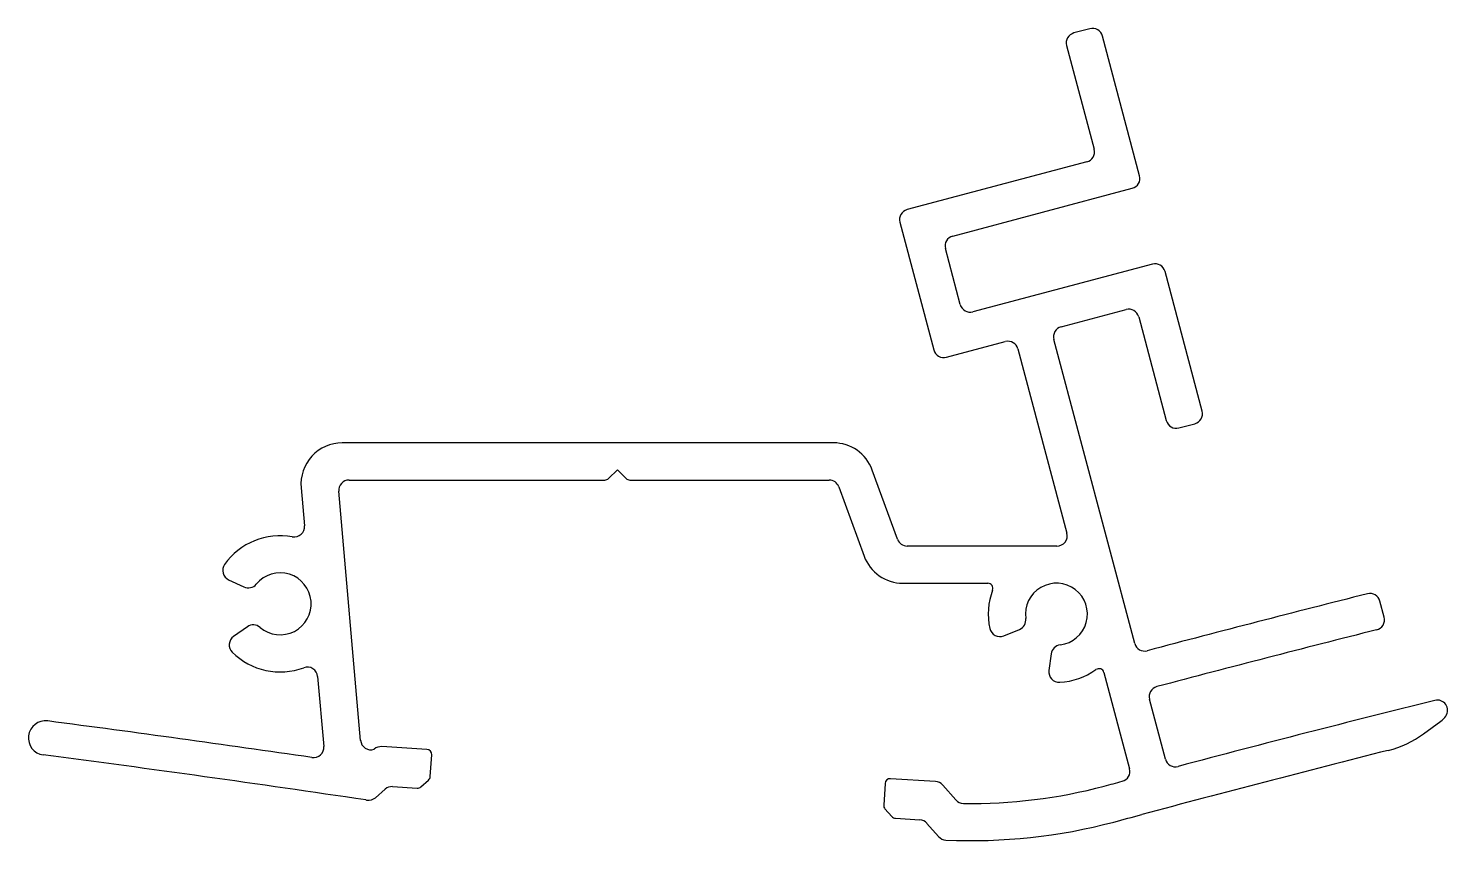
# Model space of a CAD drawing. Extents: x 4.1 to 72.8, y 2.2 to 41.5.
import ezdxf

# ---------------------------------------------------------------- set-up
doc = ezdxf.new("R2010")
doc.units = 0
doc.layers.get('0').update_dxf_attribs({"linetype": 'CONTINUOUS'})

msp = doc.modelspace()

# ---------------------------------------------------------------- linework, layer by layer
for p, q in [((55.471, 41.499), (54.698, 41.294)), ((54.343, 40.682), (55.679, 35.656)), ((57.881, 34.379), (56.083, 41.144)), ((55.324, 35.045), (46.626, 32.733)), ((48.828, 31.456), (57.526, 33.767)), ((46.271, 32.122), (47.915, 25.936)), ((49.192, 28.138), (48.473, 30.844)), ((58.502, 30.095), (49.804, 27.783)), ((60.911, 22.975), (59.113, 29.74)), ((54.083, 27.058), (57.224, 27.893)), ((57.836, 27.538), (59.172, 22.512)), ((48.526, 25.582), (51.377, 26.339)), ((57.642, 11.718), (53.729, 26.447)), ((51.989, 25.984), (54.36, 17.063)), ((59.783, 22.158), (60.556, 22.363)), ((43.054, 21.435), (19.265, 21.435)), ((32.16, 19.708), (32.587, 20.135)), ((32.587, 20.135), (33.014, 19.708)), ((46.155, 16.764), (44.934, 20.119)), ((17.272, 19.26), (17.433, 17.419)), ((19.592, 19.635), (31.983, 19.635)), ((33.19, 19.635), (42.844, 19.635)), ((43.314, 19.306), (44.535, 15.951)), ((20.15, 7.022), (19.094, 19.091)), ((53.876, 16.435), (46.625, 16.435)), ((13.762, 14.801), (14.504, 14.455)), ((46.415, 14.635), (50.529, 14.635)), ((69.721, 12.99), (69.515, 13.763)), ((14.672, 12.525), (14.002, 12.056)), ((51.305, 12.083), (52.062, 12.396)), ((53.597, 11.215), (53.489, 10.404)), ((18.072, 10.115), (18.369, 6.729)), ((56.154, 10.309), (57.393, 5.648)), ((59.132, 6.113), (58.361, 9.012)), ((71.635, 7.338), (72.469, 7.943)), ((23.361, 6.58), (21.177, 6.718)), ((23.529, 5.271), (23.595, 6.315)), ((23.07, 4.768), (23.445, 5.099)), ((45.551, 4.929), (45.486, 3.885)), ((48.001, 5.025), (45.817, 5.163)), ((48.98, 4.136), (48.344, 4.857)), ((20.87, 4.244), (21.34, 4.658)), ((21.702, 4.781), (22.889, 4.707)), ((45.547, 3.704), (45.878, 3.329)), ((46.05, 3.245), (47.237, 3.17)), ((47.58, 3.001), (48.145, 2.361))]:
    msp.add_line(p, q)
for centre, radius, start, end in [((54.827, 40.81), 0.5, 104.88101, 194.88101), ((55.6, 41.016), 0.5, 14.88101, 104.88101), ((55.196, 35.528), 0.5, 284.88101, 14.88101), ((57.398, 34.251), 0.5, 284.88101, 14.88101), ((46.754, 32.25), 0.5, 104.88101, 194.88101), ((48.956, 30.973), 0.5, 104.88101, 194.88101), ((58.63, 29.611), 0.5, 14.88101, 104.88101), ((49.675, 28.267), 0.5, 194.88101, 284.88101), ((57.353, 27.41), 0.5, 14.88101, 104.88101), ((54.212, 26.575), 0.5, 104.88101, 194.88101), ((51.506, 25.856), 0.5, 14.88101, 104.88101), ((48.398, 26.065), 0.5, 194.88101, 284.88101), ((60.428, 22.846), 0.5, 284.88101, 14.88101), ((59.655, 22.641), 0.5, 194.88101, 284.88101), ((19.265, 19.435), 2, 90, 185), ((43.054, 19.435), 2, 20, 90), ((19.592, 19.135), 0.5, 90, 185), ((31.983, 19.885), 0.25, 270, 315), ((33.19, 19.885), 0.25, 225, 270), ((42.844, 19.135), 0.5, 20, 90), ((16.935, 17.375), 0.5, 259.74248, 5), ((16.259, 13.636), 3.3, 79.74248, 144.71344), ((46.625, 16.935), 0.5, 200, 270), ((53.876, 16.935), 0.5, 270, 14.88101), ((46.415, 16.635), 2, 200, 270), ((13.973, 15.254), 0.5, 144.71344, 245), ((16.259, 13.636), 1.5, 229.47751, 140.52249), ((14.715, 14.908), 0.5, 245, 320.52249), ((50.529, 14.385), 0.25, 339.38341, 90), ((53.851, 13.135), 1.5, 276.91802, 187.96299), ((53.851, 13.135), 3.3, 159.38341, 192.15394), ((290.854, -865.925), 907.6, 104.154608, 104.849463), ((69.032, 13.635), 0.5, 14.88101, 104.15461), ((14.959, 12.116), 0.5, 49.47751, 125), ((51.114, 12.545), 0.5, 192.15394, 292.4405), ((51.871, 12.858), 0.5, 292.4405, 7.96299), ((290.854, -865.925), 905.8, 104.153967, 104.849365), ((69.238, 12.861), 0.5, 284.15397, 14.88101), ((14.289, 11.646), 0.5, 125, 225.28656), ((58.126, 11.846), 0.5, 194.88101, 284.84946), ((16.259, 13.636), 3.3, 225.28656, 290.25752), ((54.092, 11.149), 0.5, 96.91802, 172.4405), ((17.574, 10.071), 0.5, 5, 110.25752), ((53.985, 10.338), 0.5, 172.4405, 272.72707), ((53.851, 13.135), 3.3, 272.72707, 305.4976), ((55.913, 10.245), 0.25, 14.88101, 125.4976), ((58.845, 9.14), 0.5, 104.84937, 194.88101), ((290.854, -865.925), 901.8, 104.033592, 104.84926), ((72.297, 8.474), 0.5, 326.17331, 104.03359), ((4.892, 7.139), 0.828, 82.54059, 262.54059), ((-112.057, -886.066), 901.656, 81.71951, 82.54059), ((71.881, 8.753), 1, 305.98127, 326.17331), ((20.648, 7.066), 0.5, 185, 289.53825), ((68.698, 11.384), 5, 284.20999, 305.98127), ((-112.057, -886.066), 900, 81.536602, 82.54059), ((17.871, 6.685), 0.5, 261.71951, 5), ((21.146, 6.219), 0.5, 86.38821, 131.38821), ((23.346, 6.331), 0.25, 356.38821, 86.38821), ((290.854, -865.925), 900, 104.209993, 104.995602), ((56.91, 5.519), 0.5, 284.96398, 14.88101), ((59.615, 6.241), 0.5, 194.88101, 284.84926), ((23.28, 5.287), 0.25, 311.38821, 356.38821), ((45.801, 4.914), 0.25, 86.38821, 176.38821), ((47.969, 4.526), 0.5, 41.38821, 86.38821), ((-174.887, 872.777), 898.2, 284.90661, 284.963983), ((152.862, 894.332), 900, 261.536602, 261.540676), ((20.539, 4.619), 0.5, 261.54068, 311.38821), ((21.67, 4.282), 0.5, 86.38821, 131.38821), ((22.905, 4.956), 0.25, 266.38821, 311.38821), ((49.355, 4.466), 0.5, 221.38821, 269.10291), ((49.739, 28.963), 25, 269.10291, 284.90661), ((45.735, 3.869), 0.25, 176.38821, 221.38821), ((46.066, 3.494), 0.25, 221.38821, 266.38821), ((47.205, 2.671), 0.5, 41.38821, 86.38821), ((49.739, 28.963), 26.8, 267.34385, 284.90661), ((-174.887, 872.777), 900, 284.90661, 284.995602), ((48.52, 2.692), 0.5, 221.38821, 267.34385)]:
    msp.add_arc(centre, radius, start, end)

doc.saveas('drawing.dxf')
